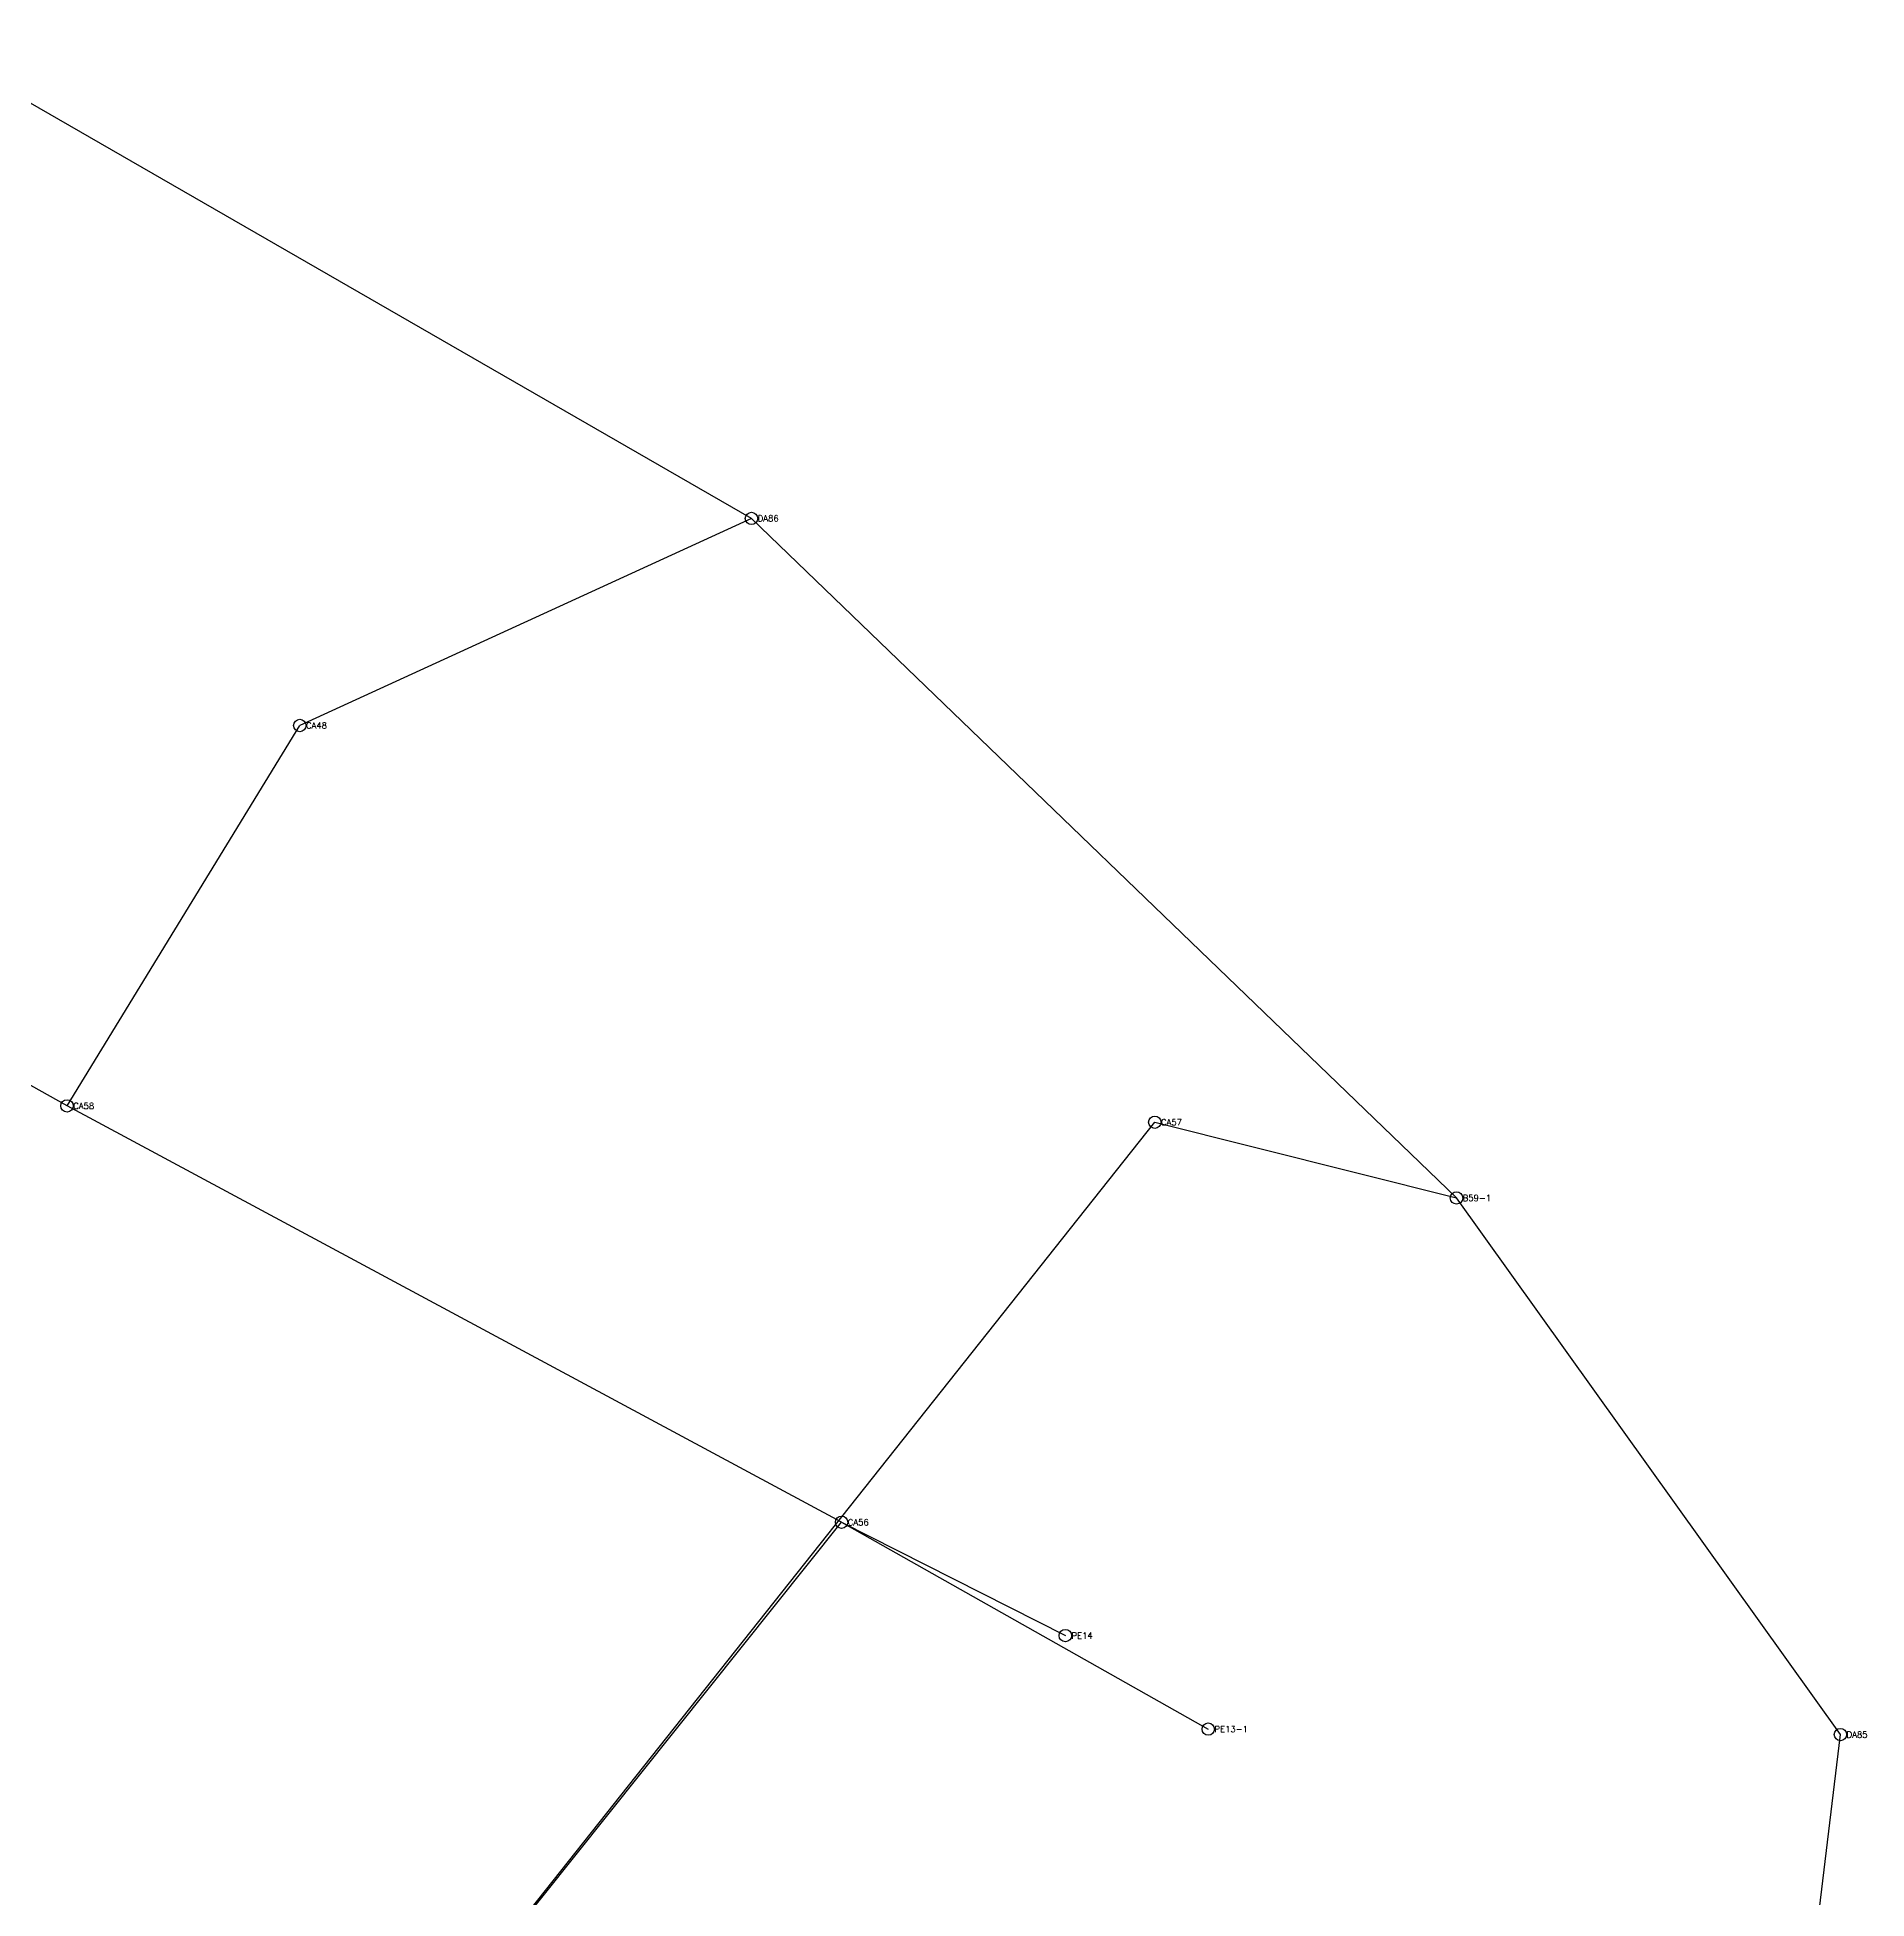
# Model space of a CAD drawing. Extents: x 166396 to 169408, y 2545087 to 2547192.
# Drawn here: x 168228.4 to 168523.9, y 2546829.2 to 2547130 of the extents above; entities that cross this region are included whole.
import ezdxf

# ---------------------------------------------------------------- set-up
doc = ezdxf.new("R2010")
doc.units = 0
doc.styles.get("Standard").update_dxf_attribs({"font": 'simplex'})

msp = doc.modelspace()

# ---------------------------------------------------------------- linework, layer by layer
at = {"color": 4}
for p, q in [((168343.736, 2547052.237), (168208.708, 2547129.975)), ((168343.736, 2547052.237), (168270.782, 2547018.781)), ((168457.613, 2546942.455), (168343.736, 2547052.237)), ((168233.178, 2546957.33), (168109.373, 2547026.484)), ((168233.178, 2546957.33), (168270.782, 2547018.781)), ((168358.29, 2546890.063), (168233.178, 2546957.33)), ((168271.003, 2546780.819), (168408.881, 2546954.69)), ((168408.881, 2546954.69), (168457.613, 2546942.455)), ((168519.621, 2546855.763), (168457.613, 2546942.455)), ((168271.003, 2546780.819), (168358.29, 2546890.063)), ((168358.29, 2546890.063), (168394.432, 2546871.75)), ((168358.29, 2546890.063), (168417.517, 2546856.644)), ((168513.133, 2546802.142), (168519.621, 2546855.763))]:
    msp.add_line(p, q, dxfattribs=at)
for centre in [(168343.736, 2547052.237), (168270.782, 2547018.781), (168233.178, 2546957.33), (168408.881, 2546954.69), (168457.613, 2546942.455), (168358.29, 2546890.063), (168394.432, 2546871.75), (168417.517, 2546856.644), (168519.621, 2546855.763)]:
    msp.add_circle(centre, 1)

# ---------------------------------------------------------------- texts
at = {"color": 5}
for s, p in [('DA86', (168344.736, 2547051.737)), ('CA48', (168271.782, 2547018.281)), ('CA58', (168234.178, 2546956.83)), ('CA57', (168409.881, 2546954.19)), ('B59-1', (168458.613, 2546941.955)), ('CA56', (168359.29, 2546889.563)), ('PE14', (168395.432, 2546871.25)), ('PE13-1', (168418.517, 2546856.144)), ('DA85', (168520.621, 2546855.263))]:
    msp.add_text(s, height=1, dxfattribs=at).set_placement(p)

doc.saveas('drawing.dxf')
